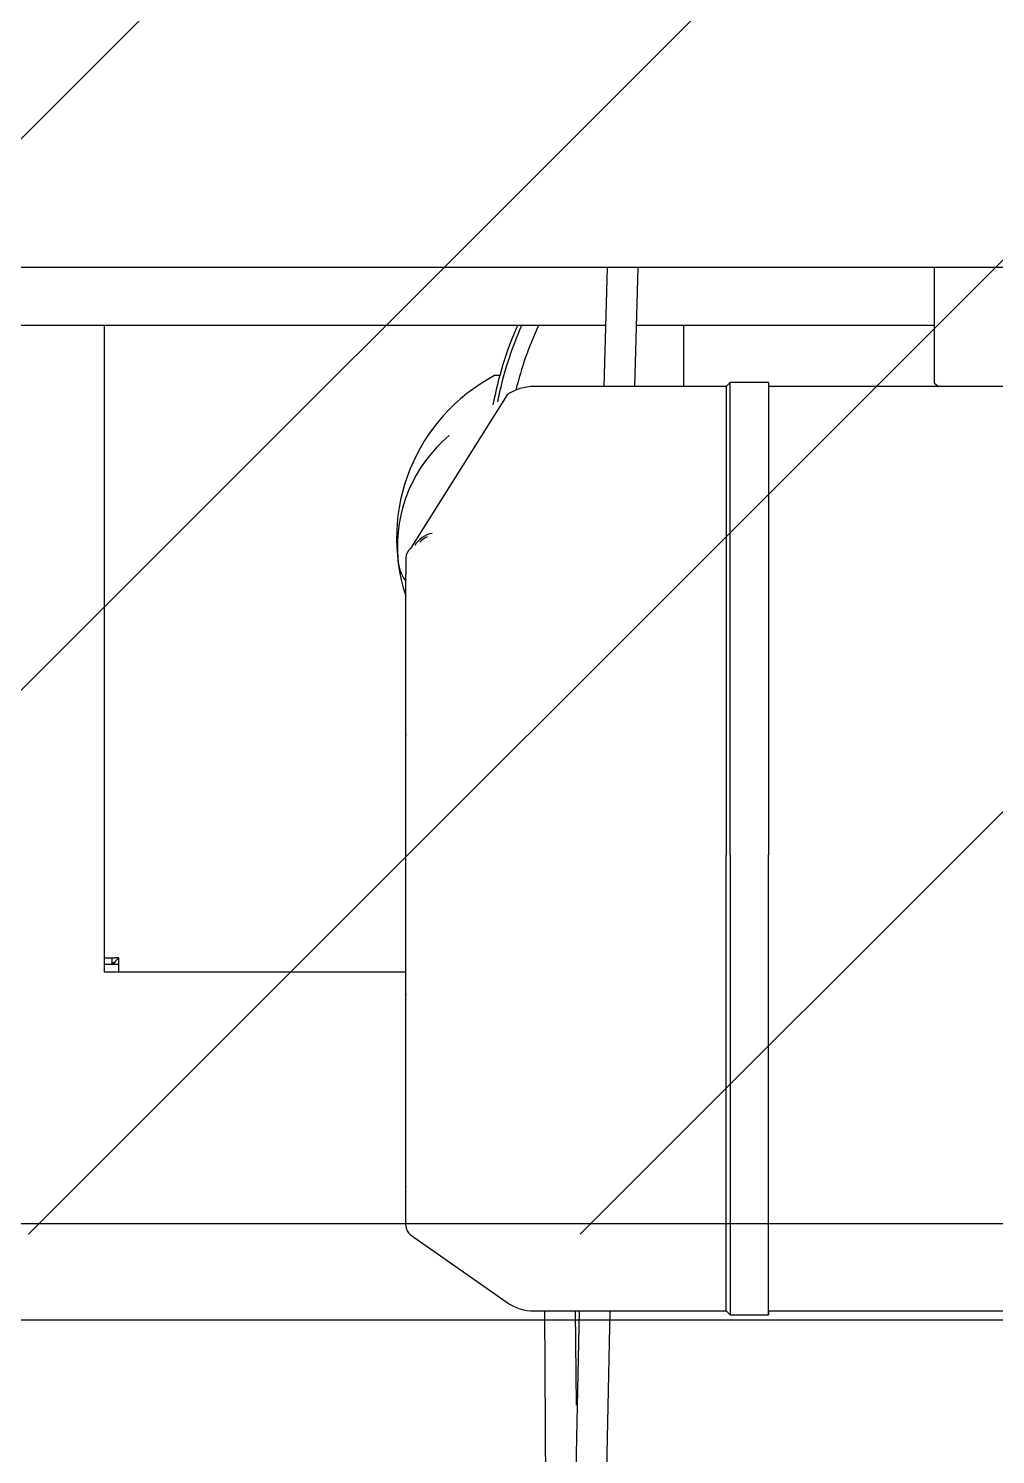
# Model space of a CAD drawing. Extents: x 220580 to 2027826, y -309201 to 71987.
# Drawn here: x 381501 to 381894, y -215644 to -215063 of the extents above; entities that cross this region are included whole.
import ezdxf

# ---------------------------------------------------------------- set-up
doc = ezdxf.new("R2010")
doc.units = 0
for name, color, linetype in [('A-HATCH-1', 252, 'Continuous'), ('A-LIN-V', 9, 'Continuous'), ('EWHS5T6M-1', 7, 'Continuous'), ('EWHS5T6M-3', 7, 'Continuous'), ('FHSGH10105-主梁-06', 7, 'Continuous'), ('零件1^葫芦小车', 7, 'Continuous')]:
    doc.layers.add(name, color=color, linetype=linetype)

# ---------------------------------------------------------------- blocks, each defined once
blk = doc.blocks.new('b234swerwr')
at = {"layer": 'A-HATCH-1'}
h = blk.add_hatch(dxfattribs=at)
h.set_pattern_fill('ANSI31', color=4, scale=100)
h.set_pattern_definition([(45, (174105, -2000), (-112.253202, 112.253202), [])])
h.paths.add_polyline_path([(-1570355.4, 576982.49), (-1562570.65, 576982.49), (-1562570.65, 576107.49), (-1570355.4, 576107.49)])
at = {"color": 4}
blk.add_line((-1568751.8, 576076.31), (-1568751.8, 576074.74), dxfattribs=at)
at = {"layer": 'EWHS5T6M-1', "color": 4, "linetype": 'Continuous'}
for p, q in [((-1569022.09, 576220.09), (-1569022.09, 576477.49)), ((-1569022.09, 576214.22), (-1569022.09, 576477.49)), ((-1568786.37, 576452.63), (-1568786.37, 576477.49)), ((-1568861.26, 576457.06), (-1568863.37, 576457.06)), ((-1569022.09, 576220.09), (-1569017.79, 576220.09)), ((-1569022.09, 576217.36), (-1569022.09, 576220.09)), ((-1569018.94, 576217.36), (-1569022.09, 576217.36)), ((-1569022.09, 576214.22), (-1569022.09, 576217.36)), ((-1569016.21, 576217.36), (-1569022.09, 576217.36)), ((-1569018.94, 576217.36), (-1569018.94, 576220.09)), ((-1569016.21, 576220.09), (-1569017.79, 576220.09)), ((-1569017.79, 576218.52), (-1569016.22, 576220.09)), ((-1569017.78, 576218.52), (-1569016.21, 576220.09)), ((-1569016.21, 576218.52), (-1569016.21, 576220.09)), ((-1569016.21, 576214.22), (-1569016.21, 576218.52)), ((-1569016.21, 576214.22), (-1569022.09, 576214.22)), ((-1568899.52, 576214.22), (-1569022.09, 576214.22)), ((-1568899.52, 576214.22), (-1569016.21, 576214.22))]:
    blk.add_line(p, q, dxfattribs=at)
for centre, radius, start, end in [((-1568717.23, 576417.78), 149.29, 156.42182, 169.44094), ((-1568717.23, 576417.78), 147.71, 156.15553, 168.81591), ((-1568717.23, 576417.78), 141.43, 155.02503, 166.35263), ((-1568828.11, 576390.73), 75.12, 117.99323, 198.10701), ((-1568844.16, 576387.62), 58.7, 129.93076, 184.73314), ((-1568886.95, 576382.78), 10.21, 99.79507, 150.20493), ((-1568886.95, 576382.78), 9.43, 113.57639, 136.42361), ((-1568886.95, 576382.78), 15.71, 180, 216.86989)]:
    blk.add_arc(centre, radius, start, end, dxfattribs=at)
for points in [[(-1569018.94, 576217.37), (-1569018.94, 576217.57), (-1569018.82, 576217.76), (-1569018.39, 576218.14), (-1569018.09, 576218.33), (-1569017.79, 576218.52)], [(-1569017.78, 576218.52), (-1569017.98, 576218.22), (-1569018.17, 576217.92), (-1569018.55, 576217.49), (-1569018.74, 576217.36), (-1569018.93, 576217.36)]]:
    blk.add_open_spline(points, degree=3, knots=[0, 0, 0, 0, 0.5, 0.5, 1, 1, 1, 1], dxfattribs=at)
at = {"layer": 'EWHS5T6M-3', "color": 4, "linetype": 'Continuous'}
for p, q in [((-1568211.23, 576501.06), (-1569125.8, 576501.06)), ((-1568684.23, 576454), (-1568684.23, 576501.06)), ((-1568858.16, 576449.22), (-1568897.51, 576386.66)), ((-1568769.09, 576452.63), (-1568847.34, 576452.63)), ((-1568767.52, 576454.2), (-1568769.09, 576452.63)), ((-1568769.09, 576452.63), (-1568769.09, 576261.84)), ((-1568767.52, 576261.98), (-1568767.52, 576454.2)), ((-1568751.8, 576454.2), (-1568767.52, 576454.2)), ((-1568751.8, 576454.2), (-1568751.8, 576261.98)), ((-1568615.87, 576452.63), (-1568751.8, 576452.63)), ((-1568684.23, 576454), (-1568682.72, 576452.63)), ((-1568899.52, 576382.8), (-1568899.52, 576376.23)), ((-1568899.52, 576376.13), (-1568899.52, 576376.23)), ((-1568899.52, 576310.82), (-1568899.52, 576376.13)), ((-1568899.52, 576310.82), (-1568899.52, 576310.53)), ((-1568899.52, 576258.81), (-1568899.52, 576310.53)), ((-1568899.52, 576205.22), (-1568899.52, 576258.81)), ((-1568769.09, 576076.31), (-1568769.09, 576261.84)), ((-1568767.52, 576261.98), (-1568767.52, 576074.74)), ((-1568751.8, 576074.74), (-1568751.8, 576261.98)), ((-1568899.52, 576205.22), (-1568899.52, 576214.22)), ((-1568899.52, 576127.08), (-1568899.52, 576204.91)), ((-1568899.52, 576127.08), (-1568899.52, 576204.91)), ((-1568899.52, 576111.14), (-1568899.52, 576126.93)), ((-1568899.52, 576111.14), (-1568899.52, 576126.93)), ((-1568897.51, 576107.28), (-1568858.16, 576079.72)), ((-1568897.51, 576107.28), (-1568858.16, 576079.72)), ((-1568847.34, 576076.31), (-1568769.09, 576076.31)), ((-1568847.34, 576076.31), (-1568769.09, 576076.31)), ((-1568769.09, 576076.31), (-1568767.52, 576074.74)), ((-1568769.09, 576076.31), (-1568767.52, 576074.74)), ((-1568767.52, 576074.74), (-1568751.8, 576074.74)), ((-1568767.52, 576074.74), (-1568751.8, 576074.74)), ((-1568751.8, 576076.31), (-1568615.87, 576076.31)), ((-1568751.8, 576076.31), (-1568615.87, 576076.31))]:
    blk.add_line(p, q, dxfattribs=at)
for centre, radius, start, end in [((-1568847.34, 576433.77), 18.86, 90, 125), ((-1568894.8, 576382.8), 4.71, 125, 180), ((-1568893.99, 576376.13), 5.52, 178.70502, 180.00005), ((-1568868.86, 576310.53), 30.66, 179.45038, 180.00076), ((-1568868.86, 576205.22), 30.66, 179.99924, 180.54961), ((-1568868.86, 576205.22), 30.66, 179.99924, 180.54961), ((-1568893.99, 576127.08), 5.52, 179.99995, 181.29498), ((-1568893.99, 576127.08), 5.52, 179.99995, 181.29498), ((-1568894.8, 576111.14), 4.71, 180, 235), ((-1568894.8, 576111.14), 4.71, 180, 235), ((-1568847.34, 576095.17), 18.86, 235, 270), ((-1568847.34, 576095.17), 18.86, 235, 270)]:
    blk.add_arc(centre, radius, start, end, dxfattribs=at)
at = {"layer": 'FHSGH10105-主梁-06', "color": 4, "linetype": 'Continuous'}
for p, q in [((-1568818.17, 576477.49), (-1569139.95, 576477.49)), ((-1569022.09, 576477.49), (-1569135.42, 576477.49)), ((-1568684.23, 576477.49), (-1568805.53, 576477.49)), ((-1562824.44, 576111.78), (-1570355.4, 576111.78)), ((-1562831.11, 576072.49), (-1570355.4, 576072.49))]:
    blk.add_line(p, q, dxfattribs=at)
at = {"layer": '零件1^葫芦小车', "color": 4, "linetype": 'Continuous'}
for p, q in [((-1568817.48, 576501.06), (-1568818.9, 576452.63)), ((-1568806.26, 576452.63), (-1568804.84, 576501.06)), ((-1568843.03, 576076.31), (-1568841.44, 575754.89)), ((-1568828.91, 576076.31), (-1568839.38, 575569.4)), ((-1568830.04, 576037.92), (-1568830.39, 576076.31)), ((-1568826.73, 575569.93), (-1568816.27, 576076.31))]:
    blk.add_line(p, q, dxfattribs=at)

msp = doc.modelspace()

# ---------------------------------------------------------------- block references
at = {"layer": 'A-LIN-V'}
msp.add_blockref('b234swerwr', (1950553.59, -791661.46), dxfattribs=at)

doc.saveas('drawing.dxf')
